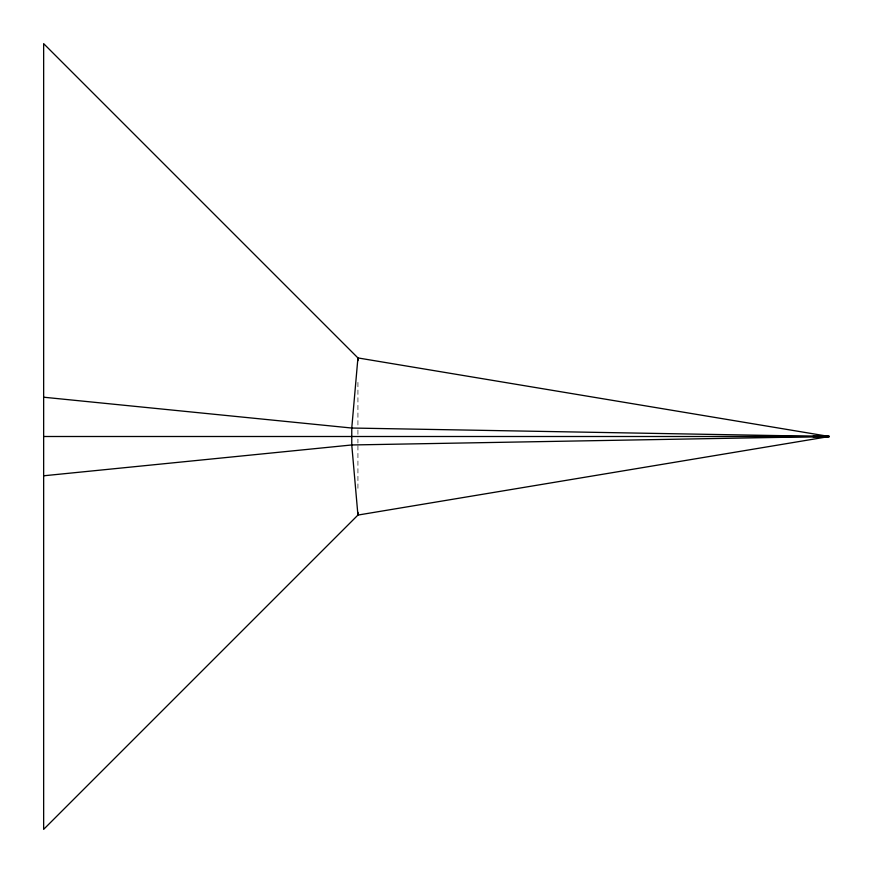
<?xml version="1.0" encoding="UTF-8"?>
<svg xmlns="http://www.w3.org/2000/svg" width="873" height="873" viewBox="0 0 873 873"><rect width="100%" height="100%" fill="white"/><g stroke="black" fill="none" stroke-linecap="round" stroke-linejoin="round"><path stroke-width="0.65" stroke-dasharray="4.37 3.27" d="M357.93 382.407L357.93 427.279M357.93 429.953L357.93 435.191M357.93 439.119L357.93 443.048M357.93 445.721L357.93 490.593"/><path stroke-width="1.31" d="M43.65 397.215L351.764 428.032L829.35 436.5L357.93 515.07L43.65 829.35L43.65 43.65L357.93 357.93L829.35 436.5L351.764 444.968L43.65 475.785M813.003 436.773L829.35 436.5L813.003 436.227M43.65 436.5L829.35 436.5M357.93 360.647L357.93 357.93L351.764 428.032L351.764 444.968L357.93 515.07L357.93 512.353"/></g></svg>
